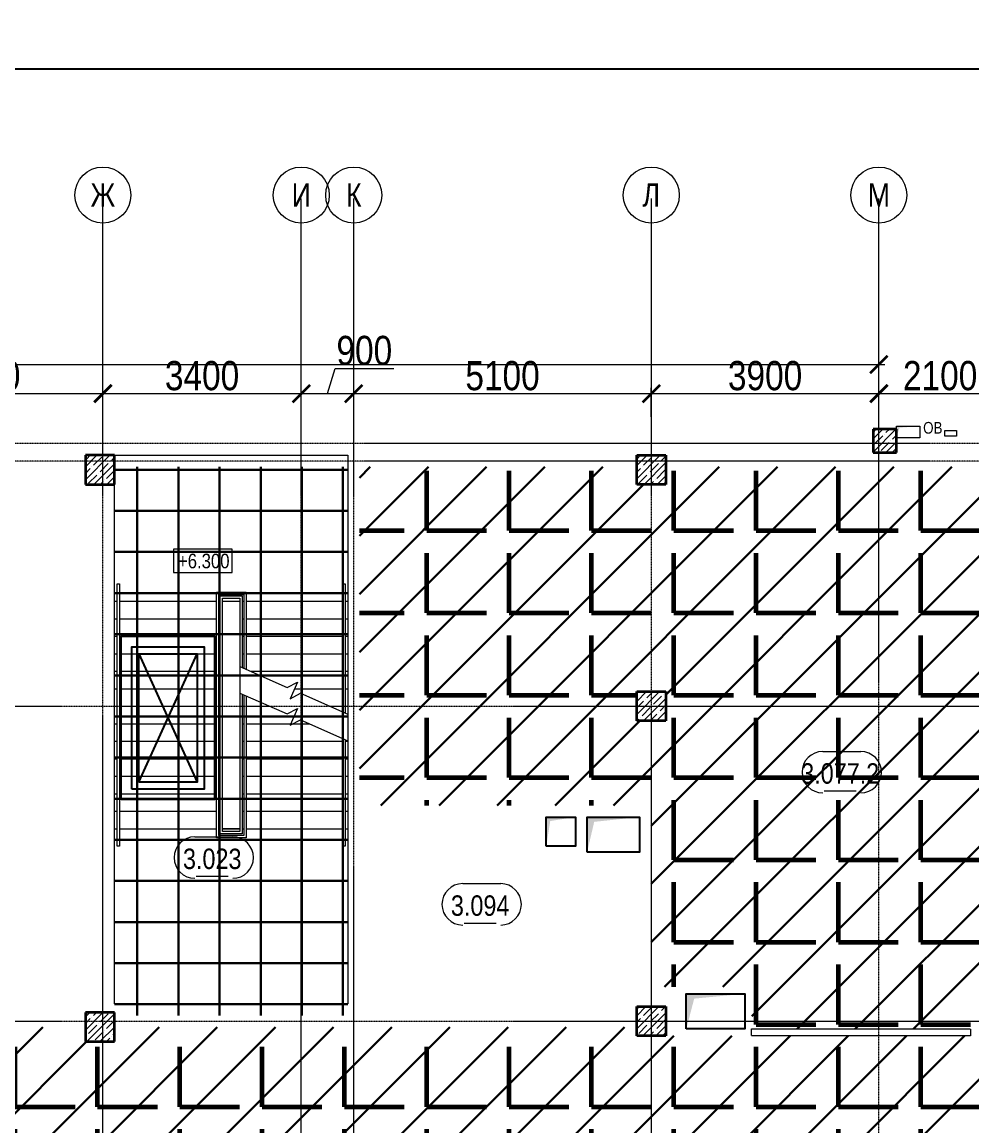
# Model space of a CAD drawing. Header units: millimetres. Extents: x -65509 to 912790, y 446 to 713294.
# Drawn here: x 22695 to 38975, y 396156 to 415077 of the extents above; entities that cross this region are included whole.
import ezdxf
from ezdxf.enums import TextEntityAlignment as Align

# ---------------------------------------------------------------- set-up
doc = ezdxf.new("R2010")
doc.units = ezdxf.units.MM
for name, pattern in [('( Hidden )', [0.375, 0.25, -0.125]), ('CENTER2', [28.575, 19.05, -3.175, 3.175, -3.175]), ('HIDDEN2', [4.7625, 3.175, -1.5875])]:
    doc.linetypes.add(name, pattern=pattern)
doc.layers.get('Defpoints').update_dxf_attribs({"color": 250})
for name, color, linetype, lineweight in [('10.5) Арматура', 6, 'Continuous', 60), ('10.6) Диафрагмы', 90, 'Continuous', 30), ('8.1) Нал. пол 8 вып.', 190, 'Continuous', 30), ('9.1) Линолеум 9  9.2 Инв', 3, 'Continuous', 60), ('9.2) Юра итоговая пол плитка', 3, 'Continuous', 30), ('АР_Area', 250, 'Continuous', 5), ('АР_Колонны', 250, 'Continuous', 30), ('АР_Отметка', 250, 'Continuous', 13), ('АР_Стены ЖБ', 250, 'Continuous', 35), ('АР_Стены кирпич_над проемом', 250, 'Continuous', 25), ('АР_Ф_ЛК', 250, 'Continuous', 5), ('АР_Штриховка', 250, 'Continuous', 0), ('ОВ_коллекторы', 250, 'Continuous', 25), ('ОВ_Отопление', 250, 'Continuous', 5), ('ОВ_Шахты_блок 4.1', 250, 'Continuous', 25), ('РД_Оси_100', 250, 'Continuous', 0), ('РД_Оси_размер', 250, 'Continuous', 0)]:
    doc.layers.add(name, color=color, linetype=linetype, lineweight=lineweight)
doc.layers.add('АР_Делит', color=250, linetype='Continuous', lineweight=0, plot=False)
doc.layers.add('РД_Кровля', color=250, linetype='Continuous', lineweight=25, plot=False)
doc.styles.add('Arial_Narrow_08', font='ARIALN.TTF', dxfattribs={"width": 0.8})
doc.styles.add('style1', font='ARIALN.TTF')
doc.styles.add('ккк', font='isocpeur.ttf', dxfattribs={"width": 0.85, "oblique": 15})
doc.styles.add('СПДС', font='isocpeur.ttf', dxfattribs={"width": 0.9})
doc.dimstyles.new('Dim100_ареал', dxfattribs={"dimscale": 100, "dimtxt": 2.5, "dimasz": 1, "dimexe": 1, "dimexo": 1, "dimgap": 0.5, "dimtad": 1, "dimzin": 12, "dimdsep": 46, "dimtxsty": 'style1', "dimblk": 'ARCHTICK', "dimcen": 1, "dimdle": 1, "dimclrd": 256, "dimclre": 256, "dimaunit": 1, "dimadec": 0, "dimazin": 3, "dimtfac": 1, "dimtmove": 1, "dimatfit": 3, "dimldrblk": 'OPEN30', "dimfxl": 4, "dimfxlon": 1, "dimtolj": 1, "dimtzin": 0, "dimlwd": 9, "dimlwe": 9, "dimarcsym": 0})
doc.dimstyles.new('Размера А3', dxfattribs={"dimtxt": 400, "dimasz": 100, "dimexe": 70, "dimexo": 50, "dimgap": 20, "dimtad": 1, "dimdec": 0, "dimrnd": 10, "dimzin": 0, "dimdsep": 46, "dimtxsty": 'СПДС', "dimblk": 'ARROWHEAD_6', "dimcen": 1, "dimazin": 0, "dimtfac": 1, "dimtdec": 0, "dimtmove": 2, "dimatfit": 0, "dimfxl": 1, "dimtolj": 1, "dimtzin": 0, "dimarcsym": 0})
pattern_1 = [(0, (0, 0), (0, 1410.97), [1026.16, -384.81]), (90, (0, 0), (-1410.97, 9e-14), [1026.16, -384.81])]

# ---------------------------------------------------------------- blocks, each defined once
blk = doc.blocks.new('ЛК_4000х9400')
for points in [[(6500, 3915), (2300, 3915), (2300, 3955), (6800, 3955), (6800, 3915), (6500, 3915)], [(4129, 45), (2300, 45), (2300, 85), (4146, 85)], [(4601, 85), (6800, 85), (6800, 45), (4583, 45)]]:
    blk.add_lwpolyline(points)
at = {"layer": 'АР_Делит'}
blk.add_lwpolyline([(-400, 4000), (9000, 4000), (9000, 0), (-400, 0)], close=True, dxfattribs=at)
at = {"layer": 'АР_Ф_ЛК'}
for p, q in [((2600, 4000), (2600, 3955)), ((2900, 4000), (2900, 3955)), ((3200, 4000), (3200, 3955)), ((3500, 4000), (3500, 3955)), ((3800, 4000), (3800, 3955)), ((4100, 4000), (4100, 3955)), ((4400, 4000), (4400, 3955)), ((4700, 4000), (4700, 3955)), ((5000, 4000), (5000, 3955)), ((5300, 4000), (5300, 3955)), ((5600, 4000), (5600, 3955)), ((5900, 4000), (5900, 3955)), ((6200, 4000), (6200, 3955)), ((6500, 4000), (6500, 3955)), ((2600, 3915), (2600, 2255)), ((2900, 3915), (2900, 2255)), ((3200, 3915), (3200, 2255)), ((3500, 3915), (3500, 2255)), ((3800, 3915), (3800, 2255)), ((4100, 3915), (4100, 2255)), ((4400, 3915), (4400, 2255)), ((4700, 3915), (4700, 2255)), ((5000, 3915), (5000, 2255)), ((5300, 3915), (5300, 2255)), ((5600, 3915), (5600, 2255)), ((5900, 3915), (5900, 2255)), ((6200, 3915), (6200, 2255)), ((6500, 3915), (6500, 2255)), ((2600, 2215), (2600, 2190)), ((2600, 2150), (2600, 1850)), ((2900, 2215), (2900, 2190)), ((3200, 2215), (3200, 2190)), ((3500, 2215), (3500, 2190)), ((3800, 2215), (3800, 2190)), ((4100, 2215), (4100, 2190)), ((4400, 2215), (4400, 2190)), ((4700, 2215), (4700, 2190)), ((5000, 2215), (5000, 2190)), ((5300, 2215), (5300, 2190)), ((5600, 2215), (5600, 2190)), ((5900, 2215), (5900, 2190)), ((6200, 2215), (6200, 2190)), ((6500, 2215), (6500, 2190)), ((6500, 2150), (6500, 1850)), ((2600, 1810), (2600, 1785)), ((2600, 1745), (2600, 85)), ((2900, 1810), (2900, 1785)), ((2900, 1745), (2900, 85)), ((3200, 1810), (3200, 1785)), ((3200, 1745), (3200, 85)), ((3500, 1810), (3500, 1785)), ((3500, 1745), (3500, 85)), ((3800, 1810), (3800, 1785)), ((3800, 1745), (3800, 85)), ((4100, 1810), (4100, 1785)), ((4100, 1745), (4100, 85)), ((4400, 1810), (4400, 1785)), ((4400, 1745), (4400, 661)), ((4700, 1810), (4700, 1785)), ((4700, 1745), (4700, 1341)), ((5600, 1810), (5600, 1785)), ((5600, 1745), (5600, 85)), ((5900, 1810), (5900, 1785)), ((5900, 1745), (5900, 85)), ((6200, 1810), (6200, 1785)), ((6200, 1745), (6200, 85)), ((6500, 1810), (6500, 1785)), ((6500, 1745), (6500, 85)), ((5300, 1671), (5300, 85)), ((5000, 912), (5000, 85)), ((4700, 309), (4700, 85)), ((2600, 45), (2600, 0)), ((2900, 45), (2900, 0)), ((3200, 45), (3200, 0)), ((3500, 45), (3500, 0)), ((3800, 45), (3800, 0)), ((4100, 45), (4100, 0)), ((4700, 45), (4700, 0)), ((5000, 45), (5000, 0)), ((5300, 45), (5300, 0)), ((5600, 45), (5600, 0)), ((5900, 45), (5900, 0)), ((6200, 45), (6200, 0)), ((6500, 45), (6500, 0))]:
    blk.add_line(p, q, dxfattribs=at)
for points in [[(6500, 3085, 0, 150, 0), (6034, 3085, 0, 0, 0), (2600, 3085, 0, 0, 0)], [(2600, 915, 0, 150, 0), (3066, 915, 0, 0, 0), (4400, 915, 0, 0, 0)], [(5122, 915, 0, 150, 0), (5588, 915, 0, 0, 0), (6500, 915, 0, 0, 0)]]:
    blk.add_lwpolyline(points, format="xyseb", dxfattribs=at)
for points in [[(4878, 1745), (2445, 1745), (2445, 2255), (6655, 2255), (6655, 1745), (5333, 1745)], [(4896, 1785), (2485, 1785), (2485, 2215), (6615, 2215), (6615, 1785), (5350, 1785)], [(4907, 1810), (2510, 1810), (2510, 2190), (6590, 2190), (6590, 1810), (5361, 1810)]]:
    blk.add_lwpolyline(points, dxfattribs=at)
for points in [[(2550, 2150), (6550, 2150), (6550, 1850), (2550, 1850)], [(2600, 2150), (6500, 2150), (6500, 1850), (2600, 1850)]]:
    blk.add_lwpolyline(points, close=True, dxfattribs=at)
at = {"layer": 'АР_Ф_ЛК', "lineweight": 0}
for points in [[(4924, 1850), (4567, 1039), (4659, 862), (4373, 988), (4466, 811), (4109, 0)], [(5379, 1850), (5022, 1039), (5114, 862), (4828, 988), (4921, 811), (4564, 0)]]:
    blk.add_lwpolyline(points, dxfattribs=at)
blk = doc.blocks.new('Отметка_план')
at = {"color": 7}
blk.add_lwpolyline([(0, 0), (10, 0), (10, 4), (0, 4)], close=True, dxfattribs=at)
at = {"style": 'Arial_Narrow_08', "width": 0.8}
blk.add_attdef('OTMG', text='', height=2.5, dxfattribs=at).set_placement((9.06, 0.7), align=Align.RIGHT)
blk = doc.blocks.new('otv')
at = {"linetype": 'Continuous'}
blk.add_lwpolyline([(0, -1), (0, 0), (1, 0), (1, -1)], close=True, dxfattribs=at)
blk.add_solid([(0, -1), (0, 0), (0.135, -0.137), (1, 0)], dxfattribs=at)
blk = doc.blocks.new('Люк_ЛК_кровля')
for points in [[(-300, 1300), (2500, 1300), (2500, -300), (-300, -300)], [(-120, 1120), (2320, 1120), (2320, -120), (-120, -120)], [(0, 1000), (2200, 1000), (2200, 0), (0, 0)]]:
    blk.add_lwpolyline(points, close=True)
for points in [[(0, 1000), (2200, 0)], [(2200, 1000), (0, 0)]]:
    blk.add_lwpolyline(points)
blk = doc.blocks.new('A-iden')
at = {"linetype": 'Continuous', "lineweight": 5}
blk.add_circle((0, -4), 3, dxfattribs=at)
at = {"color": 0, "linetype": 'Continuous', "lineweight": 20, "style": 'ккк', "width": 0.85}
blk.add_attdef('ID', text='', height=8, dxfattribs=at).set_placement((0.31, -3.85), align=Align.MIDDLE_CENTER)
blk = doc.blocks.new('_ArchTick')
at = {"color": 0, "linetype": 'ByBlock', "const_width": 0.15}
blk.add_lwpolyline([(-0.5, -0.5), (0.5, 0.5)], dxfattribs=at)
blk = doc.blocks.new('*D98')
at = {"layer": 'Defpoints', "color": 0, "transparency": 16777216}
for p in [(1233153, 224571), (1195653, 222571), (1233153, 222571)]:
    blk.add_point(p, dxfattribs=at)
at = {"layer": 'РД_Оси_размер', "lineweight": 9, "transparency": 16777216}
for p, q in [((1195653, 224171), (1195653, 224671)), ((1233153, 224171), (1233153, 224671)), ((1195553, 224571), (1233253, 224571))]:
    blk.add_line(p, q, dxfattribs=at)
at = {"layer": 'РД_Оси_размер', "lineweight": 9, "transparency": 16777216, "xscale": 300, "yscale": 300, "zscale": 300, "rotation": 180}
blk.add_blockref('_ArchTick', (1195653, 224571), dxfattribs=at)
at = {"layer": 'РД_Оси_размер', "lineweight": 9, "transparency": 16777216, "xscale": 300, "yscale": 300, "zscale": 300}
blk.add_blockref('_ArchTick', (1233153, 224571), dxfattribs=at)
at = {"layer": 'РД_Оси_размер', "color": 0, "transparency": 16777216, "insert": (1214403, 224876), "char_height": 500, "attachment_point": 5, "style": 'style1'}
blk.add_mtext('\\A1;37500', dxfattribs=at)
blk = doc.blocks.new('_Open30')
at = {"color": 0, "linetype": 'ByBlock', "lineweight": -2}
for p, q in [((-1, 0.268), (0, 0)), ((0, 0), (-1, -0.268)), ((0, 0), (-1, 0))]:
    blk.add_line(p, q, dxfattribs=at)
blk = doc.blocks.new('*D110')
at = {"layer": 'Defpoints', "color": 0, "transparency": 16777216}
for p in [(1219853, 224071), (1215753, 222571), (1219853, 222571)]:
    blk.add_point(p, dxfattribs=at)
at = {"layer": 'РД_Оси_размер', "lineweight": 9, "transparency": 16777216}
for p, q in [((1215653, 224071), (1219953, 224071)), ((1215753, 223671), (1215753, 224171)), ((1219853, 223671), (1219853, 224171))]:
    blk.add_line(p, q, dxfattribs=at)
at = {"layer": 'РД_Оси_размер', "lineweight": 9, "transparency": 16777216, "xscale": 300, "yscale": 300, "zscale": 300, "rotation": 180}
blk.add_blockref('_ArchTick', (1215753, 224071), dxfattribs=at)
at = {"layer": 'РД_Оси_размер', "lineweight": 9, "transparency": 16777216, "xscale": 300, "yscale": 300, "zscale": 300}
blk.add_blockref('_ArchTick', (1219853, 224071), dxfattribs=at)
at = {"layer": 'РД_Оси_размер', "color": 0, "transparency": 16777216, "insert": (1217803, 224376), "char_height": 500, "attachment_point": 5, "style": 'style1'}
blk.add_mtext('\\A1;4100', dxfattribs=at)
blk = doc.blocks.new('*D111')
at = {"layer": 'Defpoints', "color": 0, "transparency": 16777216}
for p in [(1223253, 224071), (1219853, 222571), (1223253, 222571)]:
    blk.add_point(p, dxfattribs=at)
at = {"layer": 'РД_Оси_размер', "lineweight": 9, "transparency": 16777216}
for p, q in [((1219753, 224071), (1223353, 224071)), ((1219853, 223671), (1219853, 224171)), ((1223253, 223671), (1223253, 224171))]:
    blk.add_line(p, q, dxfattribs=at)
at = {"layer": 'РД_Оси_размер', "lineweight": 9, "transparency": 16777216, "xscale": 300, "yscale": 300, "zscale": 300, "rotation": 180}
blk.add_blockref('_ArchTick', (1219853, 224071), dxfattribs=at)
at = {"layer": 'РД_Оси_размер', "lineweight": 9, "transparency": 16777216, "xscale": 300, "yscale": 300, "zscale": 300}
blk.add_blockref('_ArchTick', (1223253, 224071), dxfattribs=at)
at = {"layer": 'РД_Оси_размер', "color": 0, "transparency": 16777216, "insert": (1221553, 224376), "char_height": 500, "attachment_point": 5, "style": 'style1'}
blk.add_mtext('\\A1;3400', dxfattribs=at)
blk = doc.blocks.new('*D112')
at = {"layer": 'Defpoints', "color": 0, "transparency": 16777216}
for p in [(1224153, 224071), (1223253, 222571), (1224153, 222571)]:
    blk.add_point(p, dxfattribs=at)
at = {"layer": 'РД_Оси_размер', "lineweight": 9, "transparency": 16777216}
for p, q in [((1223703, 224071), (1223832, 224501)), ((1223832, 224501), (1224837, 224501)), ((1223153, 224071), (1224253, 224071)), ((1223253, 223671), (1223253, 224171)), ((1224153, 223671), (1224153, 224171))]:
    blk.add_line(p, q, dxfattribs=at)
at = {"layer": 'РД_Оси_размер', "lineweight": 9, "transparency": 16777216, "xscale": 300, "yscale": 300, "zscale": 300, "rotation": 180}
blk.add_blockref('_ArchTick', (1223253, 224071), dxfattribs=at)
at = {"layer": 'РД_Оси_размер', "lineweight": 9, "transparency": 16777216, "xscale": 300, "yscale": 300, "zscale": 300}
blk.add_blockref('_ArchTick', (1224153, 224071), dxfattribs=at)
at = {"layer": 'РД_Оси_размер', "color": 0, "transparency": 16777216, "insert": (1224334, 224807), "char_height": 500, "attachment_point": 5, "style": 'style1'}
blk.add_mtext('\\A1;900', dxfattribs=at)
blk = doc.blocks.new('*D113')
at = {"layer": 'Defpoints', "color": 0, "transparency": 16777216}
for p in [(1229253, 224071), (1224153, 222571), (1229253, 222571)]:
    blk.add_point(p, dxfattribs=at)
at = {"layer": 'РД_Оси_размер', "lineweight": 9, "transparency": 16777216}
for p, q in [((1224053, 224071), (1229353, 224071)), ((1224153, 223671), (1224153, 224171)), ((1229253, 223671), (1229253, 224171))]:
    blk.add_line(p, q, dxfattribs=at)
at = {"layer": 'РД_Оси_размер', "lineweight": 9, "transparency": 16777216, "xscale": 300, "yscale": 300, "zscale": 300, "rotation": 180}
blk.add_blockref('_ArchTick', (1224153, 224071), dxfattribs=at)
at = {"layer": 'РД_Оси_размер', "lineweight": 9, "transparency": 16777216, "xscale": 300, "yscale": 300, "zscale": 300}
blk.add_blockref('_ArchTick', (1229253, 224071), dxfattribs=at)
at = {"layer": 'РД_Оси_размер', "color": 0, "transparency": 16777216, "insert": (1226703, 224376), "char_height": 500, "attachment_point": 5, "style": 'style1'}
blk.add_mtext('\\A1;5100', dxfattribs=at)
blk = doc.blocks.new('*D114')
at = {"layer": 'Defpoints', "color": 0, "transparency": 16777216}
for p in [(1233153, 224071), (1229253, 222571), (1233153, 222571)]:
    blk.add_point(p, dxfattribs=at)
at = {"layer": 'РД_Оси_размер', "lineweight": 9, "transparency": 16777216}
for p, q in [((1229153, 224071), (1233253, 224071)), ((1229253, 223671), (1229253, 224171)), ((1233153, 223671), (1233153, 224171))]:
    blk.add_line(p, q, dxfattribs=at)
at = {"layer": 'РД_Оси_размер', "lineweight": 9, "transparency": 16777216, "xscale": 300, "yscale": 300, "zscale": 300, "rotation": 180}
blk.add_blockref('_ArchTick', (1229253, 224071), dxfattribs=at)
at = {"layer": 'РД_Оси_размер', "lineweight": 9, "transparency": 16777216, "xscale": 300, "yscale": 300, "zscale": 300}
blk.add_blockref('_ArchTick', (1233153, 224071), dxfattribs=at)
at = {"layer": 'РД_Оси_размер', "color": 0, "transparency": 16777216, "insert": (1231203, 224376), "char_height": 500, "attachment_point": 5, "style": 'style1'}
blk.add_mtext('\\A1;3900', dxfattribs=at)
blk = doc.blocks.new('*D115')
at = {"layer": 'Defpoints', "color": 0, "transparency": 16777216}
for p in [(1235253, 224071), (1233153, 222571), (1235253, 222571)]:
    blk.add_point(p, dxfattribs=at)
at = {"layer": 'РД_Оси_размер', "lineweight": 9, "transparency": 16777216}
for p, q in [((1233053, 224071), (1235353, 224071)), ((1233153, 223671), (1233153, 224171)), ((1235253, 223671), (1235253, 224171))]:
    blk.add_line(p, q, dxfattribs=at)
at = {"layer": 'РД_Оси_размер', "lineweight": 9, "transparency": 16777216, "xscale": 300, "yscale": 300, "zscale": 300, "rotation": 180}
blk.add_blockref('_ArchTick', (1233153, 224071), dxfattribs=at)
at = {"layer": 'РД_Оси_размер', "lineweight": 9, "transparency": 16777216, "xscale": 300, "yscale": 300, "zscale": 300}
blk.add_blockref('_ArchTick', (1235253, 224071), dxfattribs=at)
at = {"layer": 'РД_Оси_размер', "color": 0, "transparency": 16777216, "insert": (1234203, 224376), "char_height": 500, "attachment_point": 5, "style": 'style1'}
blk.add_mtext('\\A1;2100', dxfattribs=at)
blk = doc.blocks.new('MOK-МаркаПом_овал_ареал')
for p, q in [((-2.99, 3.76), (3.52, 3.76)), ((-2.75, -3), (2.75, -3))]:
    blk.add_line(p, q)
for centre, radius, start, end in [((-2.99, 0.21), 3.55, 90, 270), ((3.52, 0.21), 3.55, 270, 90), ((-7.41, 0), 7.16, 0, 0.001)]:
    blk.add_arc(centre, radius, start, end)
at = {"color": 0, "style": 'style1'}
blk.add_attdef('АР-ПОМЕЩЕНИЕ:НОМЕР', text='', height=3, dxfattribs=at).set_placement((0.26, 0), align=Align.MIDDLE)
blk = doc.blocks.new('ARROWHEAD_6')
at = {"color": 0, "linetype": 'Continuous'}
for p, q in [((0, 0), (-1, 0)), ((-0.5, -0.5), (0.5, 0.5))]:
    blk.add_line(p, q, dxfattribs=at)
blk = doc.blocks.new('*D929')
at = {"layer": '10.6) Диафрагмы', "color": 0, "lineweight": -2, "transparency": 16777216}
for p, q in [((173514, 414977), (173514, 415077)), ((172647, 414877), (173584, 414877)), ((173514, 414877), (173514, 414278)), ((50, 414278), (173584, 414278)), ((173514, 414178), (173514, 414078))]:
    blk.add_line(p, q, dxfattribs=at)
at = {"layer": 'Defpoints', "color": 0, "lineweight": 25, "transparency": 16777216}
for p in [(172597, 414877), (0, 414278), (173514, 414278)]:
    blk.add_point(p, dxfattribs=at)
at = {"layer": '10.6) Диафрагмы', "color": 0, "lineweight": -2, "transparency": 16777216, "xscale": 100, "yscale": 100, "zscale": 100}
for p, rotation in [((173514, 414877), 270), ((173514, 414278), 90)]:
    blk.add_blockref('ARROWHEAD_6', p, dxfattribs=dict(at, rotation=rotation))
at = {"layer": '10.6) Диафрагмы', "color": 0, "lineweight": 25, "transparency": 16777216, "insert": (174214, 414577), "char_height": 400, "attachment_point": 5, "rotation": 90, "style": 'СПДС'}
blk.add_mtext('\\A1;600', dxfattribs=at)
blk = doc.blocks.new('*D1032')
at = {"layer": '10.5) Арматура', "color": 0, "lineweight": -2, "transparency": 16777216}
for p, q in [((173514, 414977), (173514, 415077)), ((172647, 414877), (173584, 414877)), ((173514, 414877), (173514, 414278)), ((50, 414278), (173584, 414278)), ((173514, 414178), (173514, 414078))]:
    blk.add_line(p, q, dxfattribs=at)
at = {"layer": 'Defpoints', "color": 0, "lineweight": 25, "transparency": 16777216}
for p in [(172597, 414877), (0, 414278), (173514, 414278)]:
    blk.add_point(p, dxfattribs=at)
at = {"layer": '10.5) Арматура', "color": 0, "lineweight": -2, "transparency": 16777216, "xscale": 100, "yscale": 100, "zscale": 100}
for p, rotation in [((173514, 414877), 270), ((173514, 414278), 90)]:
    blk.add_blockref('ARROWHEAD_6', p, dxfattribs=dict(at, rotation=rotation))
at = {"layer": '10.5) Арматура', "color": 0, "lineweight": 25, "transparency": 16777216, "insert": (174214, 414577), "char_height": 400, "attachment_point": 5, "rotation": 90, "style": 'СПДС'}
blk.add_mtext('\\A1;600', dxfattribs=at)
blk = doc.blocks.new('оси_рен')
at = {"layer": 'РД_Оси_100', "color": 251, "linetype": 'CENTER2', "true_color": 0x636466}
for p, q in [((1219852.916, 222320.175), (1219852.916, 227414.666)), ((1223252.916, 222320.175), (1223252.916, 227414.666)), ((1233152.916, 222320.175), (1233152.916, 227414.666)), ((1219852.916, 135558.25), (1219852.916, 223268.25)), ((1223252.916, 135558.25), (1223252.916, 223268.25)), ((1233152.916, 190733.254), (1233152.916, 223383.079)), ((1189697.958, 218713.25), (1241712.916, 218713.25)), ((1189697.958, 213313.25), (1241712.916, 213313.25))]:
    blk.add_line(p, q, dxfattribs=at)
for points in [[(1224152.916, 222320.175), (1224152.916, 227414.666)], [(1229252.916, 227414.666), (1229252.916, 222320.175)], [(1241712.916, 223213.25), (1190197.958, 223213.25), (1189697.958, 223363.25)], [(1224152.916, 135913.25), (1224152.916, 223268.25)], [(1229252.916, 223268.25), (1229252.916, 190733.254)], [(1241712.916, 222913.25), (1190197.958, 222913.25), (1189697.958, 222763.25)]]:
    blk.add_lwpolyline(points, dxfattribs=at)
at = {"layer": 'РД_Оси_100', "color": 251, "true_color": 0x636466}
ref = blk.add_blockref('A-iden', (1219852.916, 228114.666), dxfattribs=dict(at, xscale=160, yscale=160))
ref.add_attrib('ID', 'Ж', dxfattribs={"layer": '0', "linetype": 'Continuous', "height": 400, "style": 'style1'}).set_placement((1219852.916, 227474.666), align=Align.MIDDLE)
ref = blk.add_blockref('A-iden', (1223252.916, 228114.666), dxfattribs=dict(at, xscale=160, yscale=160))
ref.add_attrib('ID', 'И', dxfattribs={"layer": '0', "linetype": 'Continuous', "height": 400, "style": 'style1'}).set_placement((1223252.916, 227474.666), align=Align.MIDDLE)
ref = blk.add_blockref('A-iden', (1224152.916, 228114.666), dxfattribs=dict(at, xscale=160, yscale=160))
ref.add_attrib('ID', 'К', dxfattribs={"layer": '0', "linetype": 'Continuous', "height": 400, "style": 'style1'}).set_placement((1224152.916, 227474.666), align=Align.MIDDLE)
ref = blk.add_blockref('A-iden', (1229252.916, 228114.666), dxfattribs=dict(at, xscale=160, yscale=160))
ref.add_attrib('ID', 'Л', dxfattribs={"layer": '0', "linetype": 'Continuous', "height": 400, "style": 'style1'}).set_placement((1229252.916, 227474.666), align=Align.MIDDLE)
ref = blk.add_blockref('A-iden', (1233152.916, 228114.666), dxfattribs=dict(at, xscale=160, yscale=160))
ref.add_attrib('ID', 'М', dxfattribs={"layer": '0', "linetype": 'Continuous', "height": 400, "style": 'style1'}).set_placement((1233152.916, 227474.666), align=Align.MIDDLE)
at = {"layer": 'РД_Оси_размер', "color": 251, "true_color": 0x636466}
for base, p1, p2, picture, middle in [((1233152.916, 224571.073), (1195652.916, 222571.073), (1233152.916, 222571.073), '*D98', (1214402.916, 224876.359)), ((1224152.916, 224071.073), (1223252.916, 222571.073), (1224152.916, 222571.073), '*D112', (1223882.001, 224806.646)), ((1219852.916, 224071.073), (1215752.916, 222571.073), (1219852.916, 222571.073), '*D110', (1217802.916, 224376.359)), ((1223252.916, 224071.073), (1219852.916, 222571.073), (1223252.916, 222571.073), '*D111', (1221552.916, 224376.359)), ((1229252.916, 224071.073), (1224152.916, 222571.073), (1229252.916, 222571.073), '*D113', (1226702.916, 224376.359)), ((1233152.916, 224071.073), (1229252.916, 222571.073), (1233152.916, 222571.073), '*D114', (1231202.916, 224376.359)), ((1235252.916, 224071.073), (1233152.916, 222571.073), (1235252.916, 222571.073), '*D115', (1234202.916, 224376.359))]:
    dim = blk.add_linear_dim(base=base, p1=p1, p2=p2, dimstyle='Dim100_ареал', override={"dimtxt": 5, "dimasz": 3}, dxfattribs=at)
    dim.commit()
    dim.dimension.update_dxf_attribs({"geometry": picture, "text_midpoint": middle})

msp = doc.modelspace()

# ---------------------------------------------------------------- hatches: boundary and pattern name
at = {"layer": '8.1) Нал. пол 8 вып.'}
h = msp.add_hatch(dxfattribs=at)
h.set_pattern_fill('ANSI31', color=256, scale=222)
h.paths.add_polyline_path([(45370.001, 406362.552), (45370.001, 407150.607), (45280, 407150.607), (45280, 407450.607), (39730, 407450.607), (39730, 407150.607), (39230, 407150.607), (39230, 407450.607), (37480, 407450.607), (35430, 407450.607), (33930, 407450.607), (33730, 407450.607), (33730, 407150.607), (33230, 407150.607), (33230, 407450.607), (33030, 407450.607), (29730, 407450.607), (28480, 407450.607), (28480, 401650.607), (33480, 401650.607), (33480, 398540.521), (35201.111, 398540.521), (35200.009, 397825.466), (35200.009, 397820.34), (38950.017, 397820.589), (38950.017, 398200.607), (39230, 398200.607), (39730, 398200.607), (39730, 397850.607), (43760.005, 397850.607), (43760.005, 398570.607), (45370.001, 398570.607), (45370.001, 401300.607), (45370.001, 402830.607), (45370.001, 403150.607), (45280, 403150.607), (45280, 403550.607), (45370.001, 403550.607), (45370.001, 404832.552)])
h.paths.add_polyline_path([(33230, 403600.607), (33734.311, 403600.607), (33730, 403596.296), (33730, 403100.607), (33230, 403100.607)], flags=16)
h.paths.add_polyline_path([(33230, 403600.607), (33730, 403600.607), (33730, 403100.607), (33230, 403100.607)], flags=0)
h.paths.add_polyline_path([(39230, 403600.607), (39730, 403600.607), (39730, 403100.607), (39230, 403100.607)], flags=16)
h = msp.add_hatch(dxfattribs=at)
h.set_pattern_fill('ANSI31', color=256, scale=222)
h.paths.add_polyline_path([(45351.153, 397650.607), (45280, 397650.607), (45280, 397700.607), (33230, 397700.607), (33230, 397850.607), (24280, 397850.607), (24280, 397600.607), (23780, 397600.607), (23780, 397850.607), (18430, 397850.607), (18430, 397600.607), (17930, 397600.607), (17930, 397850.607), (12730, 397850.607), (12730, 397600.607), (12230, 397600.607), (12230, 397850.607), (6430, 397850.607), (6430, 397600.607), (5930, 397600.607), (5930, 397850.607), (-20, 397850.607), (-20, 395950.786), (2329.984, 395950.786), (2329.984, 395665.998), (13500, 395665.998), (13500, 394450.607), (45351.153, 394450.607)])
at = {"layer": '9.1) Линолеум 9  9.2 Инв'}
h = msp.add_hatch(dxfattribs=at)
h.set_pattern_fill('ANGLE', color=256, scale=202)
h.set_pattern_definition(pattern_1)
h.paths.add_polyline_path([(45370.001, 406362.552), (45370.001, 407150.607), (45280, 407150.607), (45280, 407450.607), (39730, 407450.607), (39730, 407150.607), (39230, 407150.607), (39230, 407450.607), (37480, 407450.607), (35430, 407450.607), (33930, 407450.607), (33730, 407450.607), (33730, 407150.607), (33230, 407150.607), (33230, 407450.607), (33030, 407450.607), (29730, 407450.607), (28480, 407450.607), (28480, 401650.607), (33480, 401650.607), (33480, 398540.521), (35201.111, 398540.521), (35200.009, 397825.466), (35200.009, 397820.34), (38950.017, 397820.589), (38950.017, 398200.607), (39230, 398200.607), (39730, 398200.607), (39730, 397850.607), (43760.005, 397850.607), (43760.005, 398570.607), (45370.001, 398570.607), (45370.001, 401300.607), (45370.001, 402830.607), (45370.001, 403150.607), (45280, 403150.607), (45280, 403550.607), (45370.001, 403550.607), (45370.001, 404832.552)])
h.paths.add_polyline_path([(33230, 403600.607), (33734.311, 403600.607), (33730, 403596.296), (33730, 403100.607), (33230, 403100.607)], flags=16)
h.paths.add_polyline_path([(33230, 403600.607), (33730, 403600.607), (33730, 403100.607), (33230, 403100.607)], flags=0)
h.paths.add_polyline_path([(39230, 403600.607), (39730, 403600.607), (39730, 403100.607), (39230, 403100.607)], flags=16)
h = msp.add_hatch(dxfattribs=at)
h.set_pattern_fill('ANGLE', color=256, scale=202)
h.set_pattern_definition(pattern_1)
h.paths.add_polyline_path([(45351.153, 397650.607), (45280, 397650.607), (45280, 397700.607), (33230, 397700.607), (33230, 397850.607), (24280, 397850.607), (24280, 397600.607), (23780, 397600.607), (23780, 397850.607), (18430, 397850.607), (18430, 397600.607), (17930, 397600.607), (17930, 397850.607), (12730, 397850.607), (12730, 397600.607), (12230, 397600.607), (12230, 397850.607), (6430, 397850.607), (6430, 397600.607), (5930, 397600.607), (5930, 397850.607), (-20, 397850.607), (-20, 395950.786), (2329.984, 395950.786), (2329.984, 395665.998), (13500, 395665.998), (13500, 394450.607), (45351.153, 394450.607)])
at = {"layer": '9.2) Юра итоговая пол плитка'}
h = msp.add_hatch(dxfattribs=at)
h.set_pattern_fill('ANSI37', color=256, scale=222, angle=45)
h.paths.add_polyline_path([(3980, 407450.607), (-20, 407450.607), (-20, 400650.607), (3980, 400650.607)])
h.paths.add_polyline_path([(28282.77, 400633.132), (24280, 400633.132), (24280, 407450.607), (28282.77, 407450.607)])
h.paths.add_polyline_path([(28282.77, 400633.132), (24282.77, 400633.132), (24280, 398050.607), (28280, 398050.607)])
h.paths.add_polyline_path([(3980, 400651.847), (-20, 400651.847), (-20, 398050.607), (3980, 398050.607)])

# ---------------------------------------------------------------- linework, layer by layer
at = {"layer": 'АР_Колонны', "linetype": 'HIDDEN2'}
for p, q in [((37280, 408100.607), (37680, 408100.607)), ((37280, 407700.607), (37280, 408100.607)), ((37680, 408100.607), (37680, 407700.607)), ((23780, 407650.607), (24280, 407650.607)), ((23780, 407150.607), (23780, 407650.607)), ((24280, 407650.607), (24280, 407150.607)), ((33230, 407650.607), (33730, 407650.607)), ((33230, 407150.607), (33230, 407650.607)), ((33730, 407650.607), (33730, 407150.607)), ((37680, 407700.607), (37280, 407700.607)), ((24280, 407150.607), (23780, 407150.607)), ((33730, 407150.607), (33230, 407150.607)), ((33230, 403600.607), (33730, 403600.607)), ((33230, 403100.607), (33230, 403600.607)), ((33730, 403600.607), (33730, 403100.607)), ((33730, 403100.607), (33230, 403100.607)), ((23780, 398100.607), (24280, 398100.607)), ((23780, 397600.607), (23780, 398100.607)), ((24280, 398100.607), (24280, 397600.607)), ((33230, 398200.607), (33730, 398200.607)), ((33230, 397700.607), (33230, 398200.607)), ((33730, 398200.607), (33730, 397700.607)), ((24280, 397600.607), (23780, 397600.607)), ((33730, 397700.607), (33230, 397700.607))]:
    msp.add_line(p, q, dxfattribs=at)
at = {"layer": 'АР_Колонны', "linetype": 'Continuous'}
for p, q in [((37680, 408100.607), (37280, 408100.607)), ((37280, 408100.607), (37280, 407700.607)), ((37680, 408100.607), (37280, 408100.607)), ((37280, 408100.607), (37280, 407700.607)), ((37680, 407700.607), (37680, 408100.607)), ((37680, 407700.607), (37680, 408100.607)), ((24280, 407650.607), (23780, 407650.607)), ((23780, 407650.607), (23780, 407150.607)), ((24280, 407650.607), (23780, 407650.607)), ((23780, 407650.607), (23780, 407150.607)), ((24280, 407150.607), (24280, 407650.607)), ((24280, 407150.607), (24280, 407650.607)), ((33230, 407650.607), (33230, 407150.607)), ((33730, 407650.607), (33230, 407650.607)), ((33230, 407150.607), (33230, 407650.607)), ((33230, 407650.607), (33730, 407650.607)), ((33730, 407150.607), (33730, 407650.607)), ((33730, 407650.607), (33730, 407150.607)), ((37280, 407700.607), (37680, 407700.607)), ((37280, 407700.607), (37680, 407700.607)), ((23780, 407150.607), (24280, 407150.607)), ((23780, 407150.607), (24280, 407150.607)), ((33230, 407150.607), (33730, 407150.607)), ((33730, 407150.607), (33230, 407150.607)), ((33230, 403600.607), (33230, 403100.607)), ((33730, 403600.607), (33230, 403600.607)), ((33230, 403100.607), (33230, 403600.607)), ((33230, 403600.607), (33730, 403600.607)), ((33730, 403100.607), (33730, 403600.607)), ((33730, 403600.607), (33730, 403100.607)), ((33230, 403100.607), (33730, 403100.607)), ((33730, 403100.607), (33230, 403100.607)), ((24280, 398100.607), (23780, 398100.607)), ((23780, 398100.607), (23780, 397600.607)), ((24280, 398100.607), (23780, 398100.607)), ((23780, 398100.607), (23780, 397600.607)), ((24280, 397600.607), (24280, 398100.607)), ((24280, 397600.607), (24280, 398100.607)), ((33230, 398200.607), (33230, 397700.607)), ((33730, 398200.607), (33230, 398200.607)), ((33230, 397700.607), (33230, 398200.607)), ((33230, 398200.607), (33730, 398200.607)), ((33730, 397700.607), (33730, 398200.607)), ((33730, 398200.607), (33730, 397700.607)), ((23780, 397600.607), (24280, 397600.607)), ((23780, 397600.607), (24280, 397600.607)), ((33230, 397700.607), (33730, 397700.607)), ((33730, 397700.607), (33230, 397700.607))]:
    msp.add_line(p, q, dxfattribs=at)
at = {"layer": 'АР_Стены ЖБ', "linetype": 'Continuous'}
for p, q in [((37680, 408100.607), (37280, 408100.607)), ((37280, 408100.607), (37280, 407700.607)), ((37680, 407700.607), (37680, 408100.607)), ((24280, 407650.607), (23780, 407650.607)), ((23780, 407650.607), (23780, 407150.607)), ((24280, 407150.607), (24280, 407650.607)), ((33230, 407150.607), (33230, 407650.607)), ((33230, 407650.607), (33730, 407650.607)), ((33730, 407650.607), (33730, 407150.607)), ((37280, 407700.607), (37680, 407700.607)), ((23780, 407150.607), (24280, 407150.607)), ((33730, 407150.607), (33230, 407150.607)), ((33230, 403100.607), (33230, 403600.607)), ((33230, 403600.607), (33730, 403600.607)), ((33730, 403600.607), (33730, 403100.607)), ((33730, 403100.607), (33230, 403100.607)), ((24280, 398100.607), (23780, 398100.607)), ((23780, 398100.607), (23780, 397600.607)), ((24280, 397600.607), (24280, 398100.607)), ((33230, 397700.607), (33230, 398200.607)), ((33230, 398200.607), (33730, 398200.607)), ((33730, 398200.607), (33730, 397700.607)), ((23780, 397600.607), (24280, 397600.607)), ((33730, 397700.607), (33230, 397700.607))]:
    msp.add_line(p, q, dxfattribs=at)
at = {"layer": 'АР_Стены кирпич_над проемом', "linetype": '( Hidden )', "lineweight": 0, "ltscale": 10}
msp.add_lwpolyline([(38950.017, 397700.607), (35194.669, 397700.383), (35194.669, 397820.296), (38950.017, 397820.521)], close=True, dxfattribs=at)
at = {"layer": 'АР_Штриховка', "linetype": 'Continuous'}
for p, q in [((37280, 407932.069), (37448.538, 408100.607)), ((37280, 407707.562), (37673.045, 408100.607)), ((37280, 408044.322), (37333.449, 408097.771)), ((37305.386, 407845.201), (37445.702, 407985.518)), ((37473.766, 408013.581), (37473.766, 408013.581)), ((37501.829, 408041.644), (37560.792, 408100.607)), ((37614.082, 407929.391), (37680, 407995.309)), ((37417.639, 407732.948), (37557.955, 407873.265)), ((37497.551, 407700.607), (37680, 407883.056)), ((37586.019, 407901.328), (37586.019, 407901.328)), ((37609.805, 407700.607), (37670.209, 407761.011)), ((23780, 407453.44), (23977.167, 407650.607)), ((23780, 407228.934), (24201.673, 407650.607)), ((23806.938, 407592.632), (23864.914, 407650.607)), ((23919.191, 407480.378), (24059.508, 407620.695)), ((24087.571, 407648.758), (24087.571, 407648.758)), ((24227.888, 407564.568), (24280, 407616.68)), ((33230, 407474.171), (33406.436, 407650.607)), ((33230, 407249.665), (33630.942, 407650.607)), ((33236.207, 407592.632), (33294.183, 407650.607)), ((33348.46, 407480.378), (33488.777, 407620.695)), ((33516.84, 407648.758), (33516.84, 407648.758)), ((33657.157, 407564.568), (33730, 407637.411)), ((37389.576, 407704.885), (37389.576, 407704.885)), ((23780, 407341.187), (23863.065, 407424.252)), ((23891.128, 407452.315), (23891.128, 407452.315)), ((23926.18, 407150.607), (24280, 407504.427)), ((24031.445, 407368.125), (24171.761, 407508.442)), ((24143.698, 407255.872), (24280, 407392.174)), ((24199.824, 407536.505), (24199.824, 407536.505)), ((33230, 407361.918), (33292.334, 407424.252)), ((33320.397, 407452.315), (33320.397, 407452.315)), ((33355.449, 407150.607), (33730, 407525.158)), ((33460.714, 407368.125), (33601.03, 407508.442)), ((33572.967, 407255.872), (33713.283, 407396.188)), ((33629.093, 407536.505), (33629.093, 407536.505)), ((23835.002, 407171.682), (23975.318, 407311.999)), ((24003.381, 407340.062), (24003.381, 407340.062)), ((24038.433, 407150.607), (24087.571, 407199.745)), ((24115.635, 407227.809), (24115.635, 407227.809)), ((24150.686, 407150.607), (24280, 407279.921)), ((33264.271, 407171.682), (33404.587, 407311.999)), ((33432.65, 407340.062), (33432.65, 407340.062)), ((33467.702, 407150.607), (33516.84, 407199.745)), ((33544.904, 407227.809), (33544.904, 407227.809)), ((33579.955, 407150.607), (33730, 407300.652)), ((33692.208, 407150.607), (33730, 407188.399)), ((24262.94, 407150.607), (24280, 407167.668)), ((33230, 403433.056), (33397.551, 403600.607)), ((33230, 403208.549), (33622.058, 403600.607)), ((33264.271, 403579.58), (33264.271, 403579.58)), ((33404.587, 403495.39), (33509.804, 403600.607)), ((33713.283, 403579.58), (33730, 403596.296)), ((33230, 403545.309), (33236.207, 403551.516)), ((33230, 403320.803), (33348.46, 403439.263)), ((33346.564, 403100.607), (33730, 403484.043)), ((33376.524, 403467.326), (33376.524, 403467.326)), ((33516.84, 403383.136), (33657.157, 403523.453)), ((33685.22, 403551.516), (33685.22, 403551.516)), ((33320.397, 403186.693), (33460.714, 403327.01)), ((33458.817, 403100.607), (33572.967, 403214.757)), ((33488.777, 403355.073), (33488.777, 403355.073)), ((33571.07, 403100.607), (33730, 403259.537)), ((33601.03, 403242.82), (33601.03, 403242.82)), ((33629.093, 403270.883), (33730, 403371.79)), ((33234.311, 403100.607), (33264.271, 403130.567)), ((33292.334, 403158.63), (33292.334, 403158.63)), ((33683.324, 403100.607), (33685.22, 403102.503)), ((33713.283, 403130.567), (33713.283, 403130.567)), ((23780, 398024.171), (23856.436, 398100.607)), ((23780, 397799.665), (24080.942, 398100.607)), ((23919.191, 398051.109), (23968.689, 398100.607)), ((33230, 398044.902), (33385.705, 398200.607)), ((33230, 397820.396), (33610.211, 398200.607)), ((33236.207, 398163.363), (33273.452, 398200.607)), ((33334.718, 397700.607), (33730, 398095.889)), ((33348.46, 398051.109), (33488.777, 398191.426)), ((33629.093, 398107.236), (33629.093, 398107.236)), ((33657.157, 398135.299), (33722.465, 398200.607)), ((23780, 397911.918), (23863.065, 397994.983)), ((23805.449, 397600.607), (24280, 398075.158)), ((23891.128, 398023.046), (23891.128, 398023.046)), ((24003.381, 397910.793), (24003.381, 397910.793)), ((24031.445, 397938.856), (24171.761, 398079.173)), ((24143.698, 397826.603), (24280, 397962.905)), ((33230, 397932.649), (33292.334, 397994.983)), ((33320.397, 398023.046), (33320.397, 398023.046)), ((33432.65, 397910.793), (33432.65, 397910.793)), ((33460.714, 397938.856), (33601.03, 398079.173)), ((33572.967, 397826.603), (33713.283, 397966.92)), ((23806.938, 397714.35), (23806.938, 397714.35)), ((23835.002, 397742.413), (23975.318, 397882.73)), ((23947.255, 397630.16), (24087.571, 397770.476)), ((24029.955, 397600.607), (24280, 397850.652)), ((24115.635, 397798.54), (24115.635, 397798.54)), ((24255.951, 397714.35), (24280, 397738.399)), ((33236.207, 397714.35), (33236.207, 397714.35)), ((33264.271, 397742.413), (33404.587, 397882.73)), ((33446.971, 397700.607), (33516.84, 397770.476)), ((33544.904, 397798.54), (33544.904, 397798.54)), ((33559.224, 397700.607), (33730, 397871.383)), ((33685.22, 397714.35), (33730, 397759.13)), ((23919.191, 397602.097), (23919.191, 397602.097)), ((24142.208, 397600.607), (24199.824, 397658.223)), ((24227.888, 397686.287), (24227.888, 397686.287)), ((24254.462, 397600.607), (24280, 397626.146))]:
    msp.add_line(p, q, dxfattribs=at)
at = {"layer": 'ОВ_коллекторы', "lineweight": 0}
msp.add_lwpolyline([(38712.456, 407977.212), (38512.456, 407977.212), (38512.456, 408077.212), (38712.456, 408077.212)], close=True, dxfattribs=at)

# ---------------------------------------------------------------- block references
msp.add_blockref('оси_рен', (-1195772.915, 184637.358))
at = {"layer": 'АР_Area', "color": 250, "linetype": 'Continuous', "lineweight": 25}
ref = msp.add_blockref('MOK-МаркаПом_овал_ареал', (36717.257, 402197.644), dxfattribs=dict(at, xscale=100, yscale=100, zscale=100))
ref.add_attrib('АР-ПОМЕЩЕНИЕ:НОМЕР', '3.077.2', dxfattribs={"layer": '0', "color": 0, "height": 350, "style": 'style1'}).set_placement((36717.257, 402197.644), align=Align.MIDDLE)
ref = msp.add_blockref('MOK-МаркаПом_овал_ареал', (25954.254, 400734.441), dxfattribs=dict(at, xscale=100, yscale=100, zscale=100))
ref.add_attrib('АР-ПОМЕЩЕНИЕ:НОМЕР', '3.023', dxfattribs={"layer": '0', "color": 0, "height": 350, "style": 'style1'}).set_placement((25954.254, 400734.441), align=Align.MIDDLE)
ref = msp.add_blockref('MOK-МаркаПом_овал_ареал', (30546.329, 399933.094), dxfattribs=dict(at, xscale=100, yscale=100, zscale=100))
ref.add_attrib('АР-ПОМЕЩЕНИЕ:НОМЕР', '3.094', dxfattribs={"layer": '0', "color": 0, "height": 350, "style": 'style1'}).set_placement((30546.329, 399933.094), align=Align.MIDDLE)
at = {"layer": 'АР_Отметка'}
ref = msp.add_blockref('Отметка_план', (25293.352, 405644.479), dxfattribs=dict(at, xscale=100, yscale=100, zscale=100))
ref.add_attrib('OTMG', '+6.300', dxfattribs={"layer": '0', "color": 0, "height": 250, "style": 'style1'}).set_placement((26250.77, 405964.296), align=Align.TOP_RIGHT)
at = {"layer": 'АР_Ф_ЛК', "color": 5, "rotation": 90}
msp.add_blockref('ЛК_4000х9400', (28280, 398650.607), dxfattribs=at)
at = {"layer": 'ОВ_Отопление', "xscale": 400, "yscale": 200}
msp.add_blockref('otv', (37680, 408150.607), dxfattribs=at)
at = {"layer": 'ОВ_Шахты_блок 4.1', "color": 1}
for p, xscale, yscale in [((31679.809, 401450.607), 500, 500), ((32380, 401450.607), 900, 600), ((34080.001, 398420.521), 1000, 600)]:
    msp.add_blockref('otv', p, dxfattribs=dict(at, xscale=xscale, yscale=yscale))
at = {"layer": 'РД_Кровля', "rotation": 89.99995577451405}
msp.add_blockref('Люк_ЛК_кровля', (25695, 402050.607), dxfattribs=at)

# ---------------------------------------------------------------- texts
at = {"layer": 'ОВ_Отопление', "insert": (38304.406, 408120.829), "char_height": 200, "width": 590.00022, "attachment_point": 5, "style": 'style1'}
msp.add_mtext('ОВ', dxfattribs=at)

# ---------------------------------------------------------------- dimensions: what is measured, and where the dimension line sits
at = {"layer": '10.5) Арматура', "color": 18, "lineweight": 25, "true_color": 0x000000}
dim = msp.add_linear_dim(base=(173513.805, 414277.638), p1=(172597.159, 414876.733), p2=(0, 414277.638), angle=90, dimstyle='Размера А3', dxfattribs=at)
dim.commit()
dim.dimension.update_dxf_attribs({"geometry": '*D1032', "text_midpoint": (174213.805, 414577.186)})
at = {"layer": '10.6) Диафрагмы', "color": 18, "lineweight": 25, "true_color": 0x000000}
dim = msp.add_linear_dim(base=(173513.805, 414277.638), p1=(172597.159, 414876.733), p2=(0, 414277.638), angle=90, dimstyle='Размера А3', dxfattribs=at)
dim.commit()
dim.dimension.update_dxf_attribs({"geometry": '*D929', "text_midpoint": (174213.805, 414577.186)})

doc.saveas('drawing.dxf')
